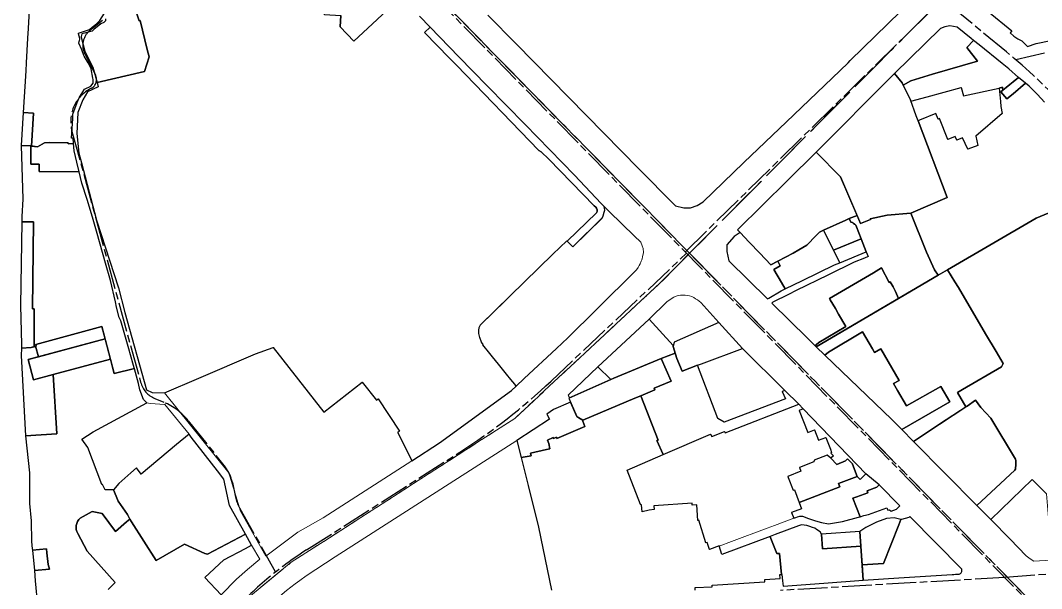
# Model space of a CAD drawing. Header units: millimetres. Extents: x 125232 to 134072, y 142885 to 152835.
# Drawn here: x 126736 to 127564, y 150699 to 151159 of the extents above; entities that cross this region are included whole.
import ezdxf

# ---------------------------------------------------------------- set-up
doc = ezdxf.new("R2010")
doc.units = ezdxf.units.MM
doc.linetypes.add('ACAD_ISO08W100', pattern=[36, 24, -3, 6, -3])
doc.linetypes.add('CENTER', pattern=[50.8, 31.75, -6.35, 6.35, -6.35])
for name, color, linetype in [('commerce', 10, 'Continuous'), ('commerce & office', 242, 'Continuous'), ('commerce and residence', 32, 'Continuous'), ('green & plaza', 80, 'Continuous'), ('hospital', 231, 'Continuous'), ('industry', 35, 'Continuous'), ('research & university', 30, 'Continuous'), ('residence', 2, 'Continuous'), ('residence-bad', 41, 'Continuous'), ('water', 4, 'Continuous'), ('老城北中心线', 7, 'ACAD_ISO08W100')]:
    doc.layers.add(name, color=color, linetype=linetype)
for name, color, linetype, lineweight in [('government', 221, 'Continuous', 0), ('parking', 8, 'Continuous', 0), ('school', 31, 'Continuous', 0), ('super block', 6, 'CENTER', 0)]:
    doc.layers.add(name, color=color, linetype=linetype, lineweight=lineweight)

msp = doc.modelspace()

# ---------------------------------------------------------------- linework, layer by layer
at = {"layer": 'commerce'}
for points in [[(126747.07, 151084.15), (126738.76, 151084.62), (126738.75, 151084.6), (126737.11, 151058.04), (126737.11, 151058.01), (126745, 151057.55), (126745, 151057.55), (126745.42, 151057.5)], [(126809.49, 150948.56), (126805.3, 150962.55), (126798.69, 150986.67), (126794.97, 151000), (126790.46, 151014.3), (126786.29, 151027.52), (126784.11, 151036.59), (126751.58, 151036.78), (126751.62, 151042.77), (126748.06, 151042.78), (126744.78, 151042.75), (126745, 151057.55), (126737.11, 151058.01), (126738.38, 151014.41), (126737.54, 151000.54), (126737.48, 150996.13), (126747.17, 150995.98), (126746.12, 150925.55), (126747.62, 150925.53), (126747.5, 150895.7), (126747.51, 150894.82), (126749.35, 150895.34), (126748.99, 150896.63), (126802.54, 150911.28), (126812.36, 150873.26), (126828.81, 150877.26), (126828.53, 150877.74), (126825.1, 150890.28), (126824.91, 150891.16), (126817.83, 150915.8), (126816.6, 150918.53), (126814.44, 150926.9), (126813.61, 150931.28)], [(126747.17, 150995.98), (126737.48, 150996.13), (126736.47, 150928.29), (126737.36, 150896.7), (126737.25, 150893.64), (126745.19, 150894.17), (126747.51, 150894.82), (126747.5, 150895.7), (126747.62, 150925.53), (126746.12, 150925.55)], [(127265.43, 150895.02), (127265.61, 150895.73), (127246.04, 150917.25), (127204.54, 150878.55), (127214.98, 150868.38), (127217.43, 150869.47), (127255.76, 150885.31), (127267.16, 150889.73)], [(127321.73, 150893.47), (127302.42, 150914.39), (127266.28, 150898.46), (127265.43, 150895.02), (127268.58, 150885.4), (127272.84, 150875.05), (127285.13, 150879.81), (127288.41, 150881.08)], [(126805.11, 150901.36), (126742.78, 150884.43), (126747.12, 150868.13), (126763.02, 150872.35), (126809.42, 150884.67)], [(126763.02, 150872.35), (126747.12, 150868.13), (126742.78, 150884.43), (126751.11, 150886.7), (126748.81, 150895.19), (126745.19, 150894.17), (126737.25, 150893.64), (126737.03, 150887.62), (126740.69, 150822.65), (126766.07, 150824.16)], [(127285.13, 150879.81), (127272.84, 150875.05), (127268.58, 150885.4), (127267.16, 150889.73), (127255.76, 150885.31), (127263.93, 150866.85), (127250.14, 150861.35), (127250.76, 150859.84), (127239.32, 150855.01), (127253.3, 150819.18), (127252.38, 150818.8), (127257.29, 150807.44), (127295.78, 150824.06), (127296.7, 150822.11), (127307.04, 150826.28), (127307.54, 150824.98), (127367.28, 150848.39), (127356.05, 150859.51), (127353.74, 150858.45), (127356.43, 150852.58), (127306.81, 150833.58), (127301.62, 150836.73)], [(127370.73, 150844.52), (127367.7, 150843.22), (127374.7, 150825.42), (127380.13, 150827.41), (127383.35, 150819.05), (127389.27, 150821.29), (127392.89, 150811.84), (127393.69, 150809.12), (127393.22, 150808.65), (127395.38, 150806.51), (127393.39, 150804.5), (127398.24, 150799.46), (127405.12, 150802.48), (127406.82, 150804.12), (127410.94, 150799.88), (127410.72, 150799.8), (127414.59, 150789.77), (127417.15, 150787.36), (127421.75, 150791.94)], [(127411.23, 150772.17), (127414.29, 150773.24), (127423.15, 150776.55), (127422.63, 150777.95), (127430.59, 150780.93), (127432.41, 150783.04), (127421.75, 150791.94), (127417.15, 150787.36), (127414.59, 150789.77), (127399.46, 150783.93), (127400.44, 150781.37), (127367.63, 150768.72), (127369.57, 150763.54), (127361.36, 150760.47), (127363.19, 150755.81), (127364.82, 150756.42), (127366.14, 150756.87), (127368.19, 150757.57), (127370.35, 150757.42), (127371.1, 150757.14), (127374.45, 150755.91), (127380.87, 150753.71), (127385.72, 150752.26), (127391.44, 150751.41), (127402.61, 150753.33), (127415.78, 150756.67), (127416.97, 150757.02)], [(127385.63, 150743.01), (127384.54, 150744.81), (127381.61, 150746.78), (127380.21, 150747.72), (127378.42, 150748.41), (127376.3, 150749.24), (127373.72, 150750), (127369.45, 150750.61), (127366.99, 150749.71), (127348.09, 150742.67), (127344.06, 150741.15), (127344.74, 150739.34), (127349.43, 150727.3), (127351.62, 150727.37), (127353.37, 150710.31), (127353.62, 150710.33), (127354.17, 150705.06), (127354.54, 150700.86), (127387.68, 150703.16), (127419.42, 150705.62), (127417.61, 150733.32), (127386.48, 150731.09)], [(126757.93, 150727.87), (126757.49, 150731.1), (126746.19, 150730.07), (126747.76, 150713.36), (126759.99, 150714.53), (126758.88, 150718.27)]]:
    msp.add_lwpolyline(points, close=True, dxfattribs=at)
at = {"layer": 'commerce & office'}
for points in [[(127433.74, 150893.15), (127428.57, 150890.17), (127426.91, 150893.05), (127418.88, 150907.01), (127391.35, 150890.38), (127388.5, 150888.05), (127442.74, 150835.87), (127450.7, 150827.83), (127489.59, 150850.18), (127482.43, 150862.61), (127454.64, 150846.89), (127447.22, 150859.46), (127444.07, 150864.93), (127448.59, 150867.53)], [(127522.87, 150836.9), (127514.72, 150845.64), (127510.59, 150851.66), (127503.65, 150846.7), (127481.48, 150832.06), (127460.33, 150818.08), (127511.54, 150766.28), (127542.46, 150794.84), (127542.82, 150795.57), (127543.28, 150799.73), (127543.21, 150802.75), (127542.9, 150803.84)]]:
    msp.add_lwpolyline(points, close=True, dxfattribs=at)
msp.add_lwpolyline([(127457.33, 150757.29), (127456.48, 150756.34), (127450.42, 150754.74), (127450.12, 150754.81), (127448.43, 150750.54), (127435.86, 150719.11), (127418.61, 150718.04), (127419.42, 150705.62), (127448.52, 150707.55), (127491.54, 150710.27, -0.004299), (127497.22, 150710.64, 0.480354), (127499.35, 150714.46)], format="xyb", close=True, dxfattribs=at)
at = {"layer": 'commerce and residence'}
msp.add_lwpolyline([(127565, 151222.73), (127521.51, 151181.34), (127519.25, 151178.53), (127518.35, 151175.58), (127518.28, 151172.78), (127518.85, 151170.18), (127520.07, 151167.66), (127520.92, 151166.55), (127540.01, 151150.94), (127538.61, 151149.34), (127541.71, 151146.49), (127544.7, 151144.4), (127548.05, 151142.84), (127552.61, 151138.16), (127559.75, 151140.58), (127619.15, 151152.86)], dxfattribs=at)
for points in [[(127551.05, 151108.44), (127545.46, 151113.19), (127531.1, 151101.42), (127535.85, 151095.65), (127540.99, 151099.95)], [(127347.02, 150957.43), (127352.23, 150960.48), (127350.26, 150964.24), (127344.75, 150961.31), (127335.8, 150970.7), (127327.22, 150979.69), (127319.69, 150987.49), (127314.9, 150984.11), (127308.94, 150977.32), (127309.09, 150972.16), (127310.49, 150964.59), (127341.96, 150933.57), (127342.99, 150934.14), (127352.98, 150940.17), (127355.6, 150941.43), (127356.26, 150941.75), (127353.25, 150946.85)], [(127421.86, 150971.86), (127417.85, 150982.22), (127395.46, 150973.01), (127400.46, 150962.93)], [(127234.45, 150853.22), (127239.32, 150855.01), (127250.76, 150859.84), (127250.14, 150861.35), (127263.93, 150866.85), (127255.76, 150885.31), (127217.43, 150869.47), (127214.98, 150868.38), (127180.83, 150853.22), (127187.37, 150838.23), (127189.12, 150837.16), (127192.32, 150835.36)], [(127193.82, 150830.22), (127192.17, 150834.63), (127192.32, 150835.36), (127189.12, 150837.16), (127187.37, 150838.23), (127182.25, 150849.96), (127168.52, 150843.98), (127163.17, 150840.3), (127165.3, 150836.14), (127138.7, 150818.75), (127142.23, 150804.94), (127150.34, 150806.52), (127149.84, 150808.67), (127162.89, 150811.57), (127165.6, 150812.05), (127164.82, 150816.53), (127163.68, 150819.2), (127168.16, 150821.17), (127168.48, 150820.47), (127170.88, 150821.45), (127171.26, 150820.51)], [(127432.41, 150783.04), (127430.59, 150780.93), (127422.63, 150777.95), (127423.15, 150776.55), (127414.29, 150773.24), (127411.23, 150772.17), (127416.97, 150757.02), (127420.08, 150757.95), (127423.78, 150758.87), (127438.75, 150764.41), (127439.43, 150762.33), (127440.79, 150762.68), (127442.15, 150761.49), (127446.59, 150763.3), (127449.22, 150765.92)], [(127448.43, 150750.54), (127450.12, 150754.81), (127444.51, 150756.04), (127438.29, 150755.68), (127430.22, 150752.62), (127421.69, 150748.38), (127416.83, 150745.23), (127417.61, 150733.32), (127418.61, 150718.04), (127435.86, 150719.11)], [(127416.83, 150745.23), (127385.63, 150743.01), (127386.48, 150731.09), (127417.61, 150733.32)]]:
    msp.add_lwpolyline(points, close=True, dxfattribs=at)
at = {"layer": 'government'}
for points in [[(127129.47, 150932.22), (127109.38, 150912.52), (127108.35, 150910.4), (127108.07, 150908.03), (127107.89, 150905.52), (127108.8, 150902.43), (127110.2, 150898.56), (127111.61, 150896.76), (127111.11, 150896.33), (127116.84, 150889.31), (127118.95, 150886.73), (127121.4, 150883.72), (127123.83, 150880.75), (127126.13, 150877.94), (127128.37, 150875.19), (127130.45, 150872.64), (127134.05, 150868.23), (127137.22, 150864.42), (127138.24, 150862.91), (127144.82, 150869.06), (127170.94, 150893.46), (127180.06, 150901.98), (127203.35, 150925.16), (127235.85, 150957.17), (127237.2, 150959.07), (127237.98, 150960.6), (127238.66, 150961.93), (127239.64, 150964.18), (127239.97, 150965.22), (127240.24, 150966.05), (127240.65, 150967.76), (127241.45, 150971.11), (127241.08, 150974.44), (127240.38, 150976.69), (127239.39, 150979.57), (127239.14, 150979.8), (127234.15, 150984.59), (127213.57, 151004.36), (127209.62, 151008.42), (127209.92, 151007.06), (127210.03, 151005.51), (127209.69, 151004.04), (127208.79, 151000.89), (127208.02, 150999.3), (127184.09, 150975.76), (127179.53, 150980.36), (127179.27, 150980.66), (127167.99, 150969.79), (127133.39, 150936.06), (127129.47, 150932.22)], [(127321.72, 150893.47), (127288.41, 150881.08), (127285.13, 150879.81), (127301.62, 150836.73), (127306.81, 150833.58), (127356.43, 150852.58), (127353.74, 150858.45), (127356.05, 150859.51)], [(127369.09, 150793.9), (127367.87, 150797.05), (127379.56, 150801.57), (127379.77, 150802.94), (127390.37, 150806.88), (127393.39, 150804.5), (127395.38, 150806.51), (127393.22, 150808.65), (127393.69, 150809.12), (127392.89, 150811.84), (127389.27, 150821.29), (127383.35, 150819.05), (127380.13, 150827.41), (127374.7, 150825.42), (127367.7, 150843.22), (127370.73, 150844.52), (127367.28, 150848.39), (127307.54, 150824.98), (127307.04, 150826.28), (127296.7, 150822.11), (127295.78, 150824.06), (127257.29, 150807.44), (127228.22, 150794.88), (127238.93, 150767.01), (127239.82, 150766.65), (127240.24, 150761.17), (127246.11, 150762.28), (127250, 150762.86), (127249.8, 150765.9), (127280.85, 150768.11), (127280.95, 150766.47), (127284.64, 150766.71), (127285.5, 150753.88), (127286.28, 150754.2), (127292.1, 150735.9), (127293.03, 150736.25), (127295.02, 150730.56), (127302.68, 150733.37), (127302.77, 150733.09), (127312.89, 150736.93), (127341.66, 150747.83), (127347.64, 150750), (127363.19, 150755.81), (127361.36, 150760.47), (127369.57, 150763.54), (127363.8, 150778.95), (127363.8, 150778.95), (127362.69, 150778.53), (127358.36, 150789.75)], [(127623.02, 150743.12), (127616.38, 150746.11), (127605.39, 150750.51), (127606.69, 150753.64), (127598.75, 150758.23), (127569.7, 150756.04), (127568.19, 150775.58), (127556.52, 150787.29), (127522.99, 150754.7), (127538.49, 150738.99), (127551.53, 150725.43), (127554.87, 150722.93), (127557.78, 150721.12), (127581.21, 150722.47), (127588.41, 150723.05), (127621.93, 150725.1), (127623.67, 150725.21), (127623.67, 150725.21)], [(126930.37, 150722.77), (126923.84, 150733.99), (126918.83, 150731.36), (126901.22, 150722.17), (126885.93, 150707.87), (126899.2, 150693.82), (126911.49, 150706.52), (126920.53, 150714.38)]]:
    msp.add_lwpolyline(points, close=True, dxfattribs=at)
at = {"layer": 'green & plaza'}
for points in [[(127503.62, 151137.31), (127508.92, 151143.19), (127507, 151144.72), (127495.57, 151153.84), (127489.61, 151154.82), (127485.58, 151154.23), (127482.17, 151152.72), (127444.75, 151116.2), (127451.05, 151108.62), (127452, 151106.72), (127458.06, 151110.28), (127475.74, 151115.87), (127512.18, 151126.21)], [(127204.54, 150878.55), (127180.38, 150855.72), (127181.37, 150853.47), (127214.98, 150868.38)]]:
    msp.add_lwpolyline(points, close=True, dxfattribs=at)
at = {"layer": 'hospital'}
msp.add_lwpolyline([(127044.9, 151178.08), (127021.94, 151201.56), (127015.01, 151194.92), (127013.08, 151196.92), (126997.5, 151183.03), (126996.92, 151182.86), (126985.71, 151186.36), (126983.68, 151185.23), (126976.47, 151184.33), (126970.43, 151183.58), (126972.24, 151181.68), (126969.13, 151178.75), (126974.32, 151173.26), (126982, 151164.82), (126982.88, 151164.05), (126996.06, 151163.28), (126995.72, 151154.1), (127006.55, 151142.6)], close=True, dxfattribs=at)
at = {"layer": 'industry'}
for points in [[(126780.05, 151053.67), (126779.52, 151059.46), (126775.05, 151059.43), (126775.1, 151060.07), (126759.64, 151060.31), (126755.86, 151060.07), (126750.39, 151056.86), (126745.02, 151057.55), (126745, 151057.55), (126744.78, 151042.75), (126748.06, 151042.78), (126751.62, 151042.77), (126751.58, 151036.78), (126784.11, 151036.59), (126782.2, 151044.57)], [(126805.11, 150901.36), (126802.54, 150911.28), (126748.99, 150896.63), (126749.35, 150895.34), (126748.81, 150895.19), (126751.11, 150886.7)]]:
    msp.add_lwpolyline(points, close=True, dxfattribs=at)
msp.add_lwpolyline([(126807.66, 150698.13), (126813.26, 150703.63), (126790.52, 150729.22), (126782.86, 150743.41, -0.341781), (126784.94, 150756), (126794.69, 150761.19), (126802.61, 150759.64), (126813.65, 150745.19), (126822.49, 150753.03), (126825.12, 150755.15), (126823.27, 150758.98), (126815.68, 150769.69), (126814.07, 150773.81), (126811.95, 150778.89), (126805.14, 150778.74), (126803.06, 150783.3), (126802.57, 150783.06), (126791.19, 150813.15), (126786.11, 150819.89), (126795.43, 150825.93), (126838.86, 150849.29), (126836.19, 150851.96), (126833.15, 150859.84), (126832.09, 150865.16), (126828.93, 150877.06), (126828.81, 150877.26), (126812.36, 150873.26), (126809.42, 150884.67), (126763.02, 150872.35), (126766.07, 150824.16), (126740.69, 150822.65), (126743.9, 150792.72), (126743.92, 150767.79), (126745.29, 150753.68), (126745.53, 150737.06), (126746.11, 150730.92), (126746.19, 150730.07), (126757.49, 150731.1), (126757.93, 150727.87), (126758.88, 150718.27), (126759.99, 150714.53), (126747.76, 150713.36), (126748.53, 150705.14), (126750.22, 150685.08)], format="xyb", dxfattribs=at)
at = {"layer": 'parking'}
msp.add_lwpolyline([(127302.42, 150914.39), (127287.81, 150930.61, 0.032831), (127282.26, 150934.7, 0.196811), (127267.82, 150935.79), (127265.95, 150934.96), (127260.6, 150931.39), (127246.04, 150917.25), (127265.61, 150895.73), (127266.28, 150898.46)], format="xyb", close=True, dxfattribs=at)
at = {"layer": 'research & university'}
for points in [[(127044.9, 151178.08), (127006.55, 151142.6), (126995.72, 151154.1), (126996.06, 151163.28)], [(126828.88, 151170.37), (126832.73, 151159.06), (126833.41, 151159.29), (126839.18, 151135.66), (126840.8, 151129.83), (126836.95, 151118.03), (126798.62, 151108.9), (126799.6, 151105.45), (126790.73, 151101.32), (126787.1, 151094.88), (126782.9, 151084.59), (126782.12, 151067.76), (126783.93, 151051.85), (126785.94, 151043.81), (126798.21, 150997.51), (126816.01, 150942.53), (126821.13, 150922.68), (126838.55, 150859.91), (126843.31, 150857.82), (126853.14, 150857.6), (126880.93, 150869.47), (126926.89, 150889.12), (126941.33, 150894.2), (126982.5, 150841.78), (127013.44, 150866.15), (127025.16, 150851.57), (127026.27, 150852.53), (127043.82, 150826.44), (127042.25, 150825.39), (127053.72, 150802.46), (127076.16, 150816.89), (127134.35, 150859.28), (127138.24, 150862.91), (127137.22, 150864.42), (127134.05, 150868.23), (127130.45, 150872.64), (127128.37, 150875.19), (127126.13, 150877.94), (127123.83, 150880.75), (127121.4, 150883.72), (127118.95, 150886.73), (127116.84, 150889.31), (127111.11, 150896.33), (127111.61, 150896.76), (127110.2, 150898.56), (127108.8, 150902.43), (127107.89, 150905.52), (127108.07, 150908.03), (127108.35, 150910.4), (127109.38, 150912.52), (127133.39, 150936.06), (127167.99, 150969.79), (127179.27, 150980.66), (127179.53, 150980.36), (127203.39, 151003.37), (127203.82, 151004.45), (127203.78, 151005.9), (127203.42, 151007.18), (127202.78, 151008.07), (127201.36, 151009.18), (127164.73, 151046.87), (127158.52, 151052.82), (127156.75, 151054.03), (127089.8, 151123.03), (127084.14, 151128.8), (127063.82, 151149.57), (127068.44, 151153.97), (127059.87, 151162.82)], [(127115.33, 151163.69), (127138.16, 151140.39), (127237.55, 151038.98), (127266.42, 151010.01), (127267.35, 151009.07), (127274.03, 151007.34), (127279.53, 151007.55), (127285.06, 151009.26), (127289.79, 151012.26), (127322.42, 151043.81), (127322.68, 151044.06), (127357.26, 151077.22), (127394.46, 151112.45), (127407.23, 151125.03), (127409.01, 151126.78), (127449.62, 151166.53)]]:
    msp.add_lwpolyline(points, dxfattribs=at)
msp.add_lwpolyline([(127399.46, 150783.93), (127414.59, 150789.77), (127410.72, 150799.8), (127410.94, 150799.88), (127406.82, 150804.12), (127405.12, 150802.48), (127398.24, 150799.46), (127393.39, 150804.5), (127390.37, 150806.88), (127379.77, 150802.94), (127379.56, 150801.57), (127367.87, 150797.05), (127369.09, 150793.9), (127358.36, 150789.75), (127358.72, 150788.82), (127358.72, 150788.82), (127362.69, 150778.53), (127363.8, 150778.95), (127363.8, 150778.95), (127367.65, 150768.73), (127400.44, 150781.37)], close=True, dxfattribs=at)
at = {"layer": 'residence'}
for points in [[(126744.13, 151177.62), (126742.64, 151152.73), (126742.19, 151144.85), (126741.19, 151124.85), (126740.95, 151118.39), (126738.76, 151084.62), (126747.07, 151084.15), (126745.42, 151057.5), (126750.39, 151056.86), (126755.86, 151060.07), (126759.64, 151060.31), (126775.1, 151060.07), (126775.05, 151059.43), (126779.52, 151059.46), (126779.11, 151063.91), (126777.83, 151063.8), (126778.81, 151079.96), (126778.9, 151083.48), (126782.44, 151092.87), (126784.24, 151097.26), (126788.43, 151103.49), (126789, 151103.94), (126793.44, 151106.09), (126795.54, 151108.35), (126795.4, 151111.42), (126795.18, 151112.49), (126793.68, 151119.99), (126791.45, 151124.87), (126788.23, 151130.35), (126787.97, 151130.98), (126786.1, 151135.61), (126783.93, 151140.77), (126784.03, 151142.23), (126784.3, 151143.17), (126784.61, 151144.12), (126784.69, 151144.79), (126783.45, 151148.33), (126783.58, 151149.12), (126792.32, 151152.06), (126794.48, 151153.77), (126796.68, 151155.46), (126798.38, 151156.91), (126800.81, 151159.14), (126807.87, 151170.34)], [(126805.48, 151160.74), (126805.32, 151158.95), (126804.92, 151158.33), (126804.09, 151157.67), (126801.5, 151156.44), (126795.83, 151152.1), (126795.13, 151151.11), (126794.59, 151150.74), (126786.28, 151148.33), (126785.72, 151146.18), (126785.74, 151145.63), (126788.57, 151134.46), (126795.14, 151121.46), (126798.62, 151108.9), (126836.95, 151118.03), (126840.8, 151129.83), (126839.18, 151135.66), (126833.41, 151159.29), (126832.73, 151159.06), (126828.88, 151170.37)], [(127566.54, 151093.17), (127560.64, 151099.2), (127554.04, 151105.91), (127551.05, 151108.44), (127540.99, 151099.95), (127535.85, 151095.65), (127531.1, 151101.42), (127532.81, 151102.81), (127532.46, 151105.35), (127529.75, 151104.37), (127530.72, 151093.71), (127531.08, 151089.67), (127532.12, 151083.84), (127510.86, 151065.64), (127512.33, 151057.99), (127504.2, 151054.85), (127500, 151064.12), (127495.37, 151062.25), (127494.12, 151065.34), (127488.01, 151062.87), (127481.44, 151079.78), (127480.2, 151079.28), (127478.38, 151083.81), (127465.17, 151078.49), (127464.1, 151077.99), (127487.68, 151015.93), (127457.99, 151003.12), (127470.7, 150971.41), (127477.37, 150957.06), (127480.33, 150952.94), (127487.7, 150957.22), (127487.7, 150957.22), (127559.76, 150999.09), (127569.51, 151003.13)], [(127569.51, 151003.13), (127559.76, 150999.09), (127487.7, 150957.22), (127493.7, 150947.41), (127496.62, 150942.88), (127518.73, 150905.27), (127527.16, 150890.9), (127532.93, 150881.16), (127531.59, 150878.52), (127500, 150860.06), (127495.96, 150857.65), (127502.7, 150846.07), (127503.65, 150846.7), (127510.59, 150851.66), (127514.72, 150845.64), (127522.87, 150836.9), (127542.9, 150803.84), (127543.21, 150802.75), (127543.28, 150799.73), (127542.82, 150795.57), (127542.46, 150794.84), (127511.54, 150766.28), (127522.99, 150754.7), (127556.52, 150787.29), (127568.19, 150775.58)], [(127283.32, 150697.61), (127283.2, 150699.63), (127297.09, 150700.2), (127297.04, 150701.68), (127339.83, 150704.28), (127339.7, 150706.19), (127352.08, 150707.02), (127351.87, 150710.2), (127353.37, 150710.31), (127351.62, 150727.37), (127349.43, 150727.3), (127344.74, 150739.34), (127344.06, 150741.15), (127304.96, 150726.42), (127302.68, 150733.37), (127295.02, 150730.56), (127293.03, 150736.25), (127292.1, 150735.9), (127286.28, 150754.2), (127285.5, 150753.88), (127284.64, 150766.71), (127280.95, 150766.47), (127280.85, 150768.11), (127249.8, 150765.9), (127250, 150762.86), (127246.11, 150762.28), (127240.24, 150761.17), (127239.82, 150766.65), (127238.93, 150767.01), (127228.22, 150794.88), (127257.29, 150807.44), (127252.38, 150818.8), (127253.3, 150819.18), (127239.32, 150855.01), (127234.45, 150853.22), (127192.32, 150835.36), (127192.17, 150834.63), (127193.82, 150830.22), (127171.26, 150820.51), (127170.88, 150821.45), (127168.48, 150820.47), (127168.16, 150821.17), (127163.68, 150819.2), (127164.82, 150816.53), (127165.6, 150812.05), (127162.89, 150811.57), (127149.84, 150808.67), (127150.34, 150806.52), (127142.3, 150804.95), (127148.1, 150782.31), (127147.86, 150782.25), (127156.45, 150748.61), (127167, 150697.66)]]:
    msp.add_lwpolyline(points, dxfattribs=at)
for points in [[(127537.43, 151120.01), (127532.11, 151124.36), (127513.44, 151139.58), (127508.92, 151143.19), (127503.62, 151137.31), (127512.18, 151126.21), (127475.74, 151115.87), (127458.06, 151110.28), (127452, 151106.72), (127457.9, 151094.86), (127458.22, 151093.96), (127471.23, 151097.47), (127498.91, 151104.88), (127500.73, 151098.19), (127529.75, 151104.37), (127532.46, 151105.35), (127532.81, 151102.81), (127545.46, 151113.19)], [(127464.1, 151077.99), (127462.47, 151082.02), (127457.9, 151094.86), (127451.05, 151108.62), (127444.75, 151116.2), (127443.29, 151114.79), (127381.3, 151052.65), (127381.47, 151052.52), (127401.17, 151032.49), (127417.36, 150994.68), (127425.3, 150998.08), (127425.15, 150998.42), (127438.82, 151001.52), (127457.99, 151003.12), (127487.68, 151015.93)], [(127405.54, 150997.57), (127408.12, 150998.74), (127414.51, 151001.35), (127401.17, 151032.49), (127381.47, 151052.52), (127381.3, 151052.65), (127358.24, 151029.54), (127317.59, 150989.66), (127319.71, 150987.5), (127319.69, 150987.49), (127327.22, 150979.69), (127335.8, 150970.7), (127344.75, 150961.31), (127350.26, 150964.24), (127362.64, 150970.8), (127367.43, 150973.31), (127373.73, 150977.16), (127381.47, 150984.9), (127384.05, 150987.65), (127386.28, 150988.83), (127387.36, 150989.32)], [(127470.7, 150971.41), (127457.99, 151003.12), (127438.82, 151001.52), (127425.15, 150998.42), (127425.3, 150998.08), (127417.36, 150994.68), (127414.51, 151001.35), (127408.12, 150998.74), (127409.48, 150995.9), (127410.74, 150995.62), (127411.35, 150994.9), (127412.42, 150994.23), (127412.97, 150993.79), (127413.41, 150993.34), (127414.04, 150992.07), (127417.85, 150982.22), (127421.86, 150971.86), (127423.43, 150968.01), (127420.52, 150966.51), (127412.15, 150963.31), (127390.85, 150952.78), (127365.24, 150940.49), (127358.85, 150937.25), (127346.2, 150930.85), (127345.43, 150930.16), (127374.29, 150901.72), (127380.3, 150895.94), (127381.27, 150896.44), (127383.55, 150898.27), (127405.31, 150911.21), (127399.61, 150921.19), (127396.93, 150925.93), (127392.68, 150932.9), (127392.12, 150933.89), (127427.96, 150954.73), (127434.35, 150958.69), (127440.67, 150946.99), (127441.41, 150947.35), (127443.83, 150943.32), (127445.6, 150939.61), (127448.25, 150934.07), (127480.33, 150952.94), (127477.37, 150957.06)], [(127396.26, 150961.19), (127400.46, 150962.93), (127387.36, 150989.32), (127386.28, 150988.83), (127384.05, 150987.65), (127381.47, 150984.9), (127373.73, 150977.16), (127367.43, 150973.31), (127362.64, 150970.8), (127350.26, 150964.24), (127352.23, 150960.48), (127347.02, 150957.43), (127353.25, 150946.85), (127356.26, 150941.75), (127370.26, 150948.52)], [(127448.25, 150934.07), (127445.6, 150939.61), (127443.83, 150943.32), (127441.41, 150947.35), (127440.67, 150946.99), (127434.35, 150958.69), (127427.96, 150954.73), (127392.12, 150933.89), (127392.68, 150932.9), (127396.93, 150925.93), (127399.61, 150921.19), (127405.31, 150911.21), (127383.55, 150898.27), (127381.27, 150896.44), (127380.3, 150895.94), (127381.47, 150894.81)], [(127496.62, 150942.88), (127493.7, 150947.41), (127487.75, 150957.14), (127487.7, 150957.22), (127480.33, 150952.94), (127381.47, 150894.81), (127388.5, 150888.05), (127391.35, 150890.38), (127418.88, 150907.01), (127426.91, 150893.05), (127428.57, 150890.17), (127433.74, 150893.15), (127448.59, 150867.53), (127444.07, 150864.93), (127447.22, 150859.46), (127454.64, 150846.89), (127482.43, 150862.61), (127489.59, 150850.18), (127450.7, 150827.83), (127460.33, 150818.08), (127481.48, 150832.06), (127502.7, 150846.07), (127495.96, 150857.65), (127500, 150860.06), (127531.59, 150878.52), (127532.93, 150881.16), (127527.16, 150890.9), (127518.73, 150905.27)], [(126901.31, 150787.46), (126896.19, 150794.21), (126874.94, 150821.61), (126873.09, 150824), (126862.92, 150815.67), (126834.36, 150791.59), (126830.53, 150796.66), (126825.92, 150792.59), (126816.22, 150784.02), (126811.95, 150778.89), (126814.07, 150773.81), (126815.68, 150769.69), (126823.27, 150758.98), (126825.12, 150755.15), (126826.57, 150752.81), (126846.37, 150721.66), (126869.48, 150734.72), (126886.03, 150727.14), (126888.09, 150726.62), (126918.85, 150742.9), (126905.81, 150766.18)]]:
    msp.add_lwpolyline(points, close=True, dxfattribs=at)
msp.add_lwpolyline([(126899.2, 150693.82), (126885.93, 150707.87), (126901.22, 150722.17), (126918.83, 150731.36), (126923.84, 150733.99), (126918.85, 150742.9), (126888.09, 150726.62), (126886.03, 150727.14), (126869.48, 150734.72), (126846.37, 150721.66), (126826.57, 150752.81), (126825.12, 150755.15), (126822.49, 150753.03), (126813.65, 150745.19), (126802.61, 150759.64), (126794.69, 150761.19), (126784.94, 150756, 0.341781), (126782.86, 150743.41), (126790.52, 150729.22), (126813.26, 150703.63), (126807.66, 150698.13)], format="xyb", dxfattribs=at)
at = {"layer": 'residence-bad'}
msp.add_lwpolyline([(127414.04, 150992.07), (127413.41, 150993.34), (127412.97, 150993.79), (127412.42, 150994.23), (127411.35, 150994.9), (127410.74, 150995.62), (127409.48, 150995.9), (127408.12, 150998.74), (127405.54, 150997.57), (127387.36, 150989.32), (127395.46, 150973.01), (127417.85, 150982.22)], close=True, dxfattribs=at)
at = {"layer": 'school'}
for points in [[(127531.08, 151089.67), (127530.72, 151093.71), (127529.75, 151104.37), (127500.73, 151098.19), (127498.91, 151104.88), (127471.23, 151097.47), (127458.22, 151093.96), (127462.47, 151082.02), (127464.1, 151077.99), (127465.17, 151078.49), (127478.38, 151083.81), (127480.2, 151079.28), (127481.44, 151079.78), (127488.01, 151062.87), (127494.12, 151065.34), (127495.37, 151062.25), (127500, 151064.12), (127504.2, 151054.85), (127512.33, 151057.99), (127510.86, 151065.64), (127532.12, 151083.84)], [(126941.33, 150894.2), (126926.89, 150889.12), (126880.93, 150869.47), (126853.14, 150857.6), (126905.46, 150792.61), (126914.8, 150761.54), (126935.27, 150725.09), (126961.28, 150744.53), (126981.75, 150756.19), (127053.72, 150802.46), (127042.25, 150825.39), (127043.82, 150826.44), (127026.27, 150852.53), (127025.16, 150851.57), (127013.44, 150866.15), (126982.5, 150841.78)], [(126873.09, 150824), (126853.54, 150848.1), (126841.65, 150848.9), (126838.86, 150849.29), (126795.43, 150825.93), (126786.11, 150819.89), (126791.19, 150813.15), (126802.57, 150783.06), (126803.06, 150783.3), (126805.14, 150778.74), (126811.95, 150778.89), (126816.22, 150784.02), (126825.92, 150792.59), (126830.53, 150796.66), (126834.36, 150791.59), (126862.92, 150815.67)]]:
    msp.add_lwpolyline(points, close=True, dxfattribs=at)
msp.add_lwpolyline([(127167, 150697.66), (127156.45, 150748.61), (127147.86, 150782.25), (127148.1, 150782.31), (127142.3, 150804.95), (127142.23, 150804.94), (127138.7, 150818.75), (126991.45, 150724.55), (126968, 150709.09), (126962.8, 150705.4, 0.061968), (126910.7, 150656.31)], format="xyb", dxfattribs=at)
at = {"layer": 'super block'}
msp.add_lwpolyline([(126799.04, 151927.82), (126738.42, 151521.59), (127278.82, 150970.57), (127470.87, 151163.99), (127482.02, 151174.87), (128184.14, 151860.13)], dxfattribs=at)
for points in [[(128509.21, 151279.51), (128506.19, 151324.98), (128495.11, 151492.06), (128497.86, 151634.67), (128501.86, 151658.51), (128534.1, 151822.94), (128385.23, 151918.93), (128356.33, 151928.19), (128342.53, 151929.35), (128328.73, 151930.52), (128292.94, 151922.44), (128247.69, 151903.8), (128184.14, 151860.13), (127482.02, 151174.87), (127470.87, 151163.99), (127278.82, 150970.57), (127908.74, 150328.28), (128156.98, 150568.56), (128157.16, 150568.16), (128231.55, 150624.41), (128278.41, 150645.69), (128342.14, 150662.15), (128501.88, 150663.94), (128507.33, 150766.15)], [(126738.42, 151521.59), (126715.6, 151125.6), (126711.74, 150895.91), (126724.71, 150682.58), (126741.37, 150539.72), (126783.87, 150568.57), (126833.23, 150604.01), (126924.48, 150694.28), (126955.95, 150720.13), (127137.14, 150836.79), (127254.79, 150946.37), (127278.82, 150970.57)], [(127278.82, 150970.57), (127254.79, 150946.37), (127137.14, 150836.79), (126955.95, 150720.13), (126924.48, 150694.28), (126833.23, 150604.01), (126783.87, 150568.57), (126741.37, 150539.72), (126768.37, 150308.28), (126787.78, 150258.68), (126814.11, 150217.14), (126850.23, 150178.27), (126988.22, 150067.92), (127022.59, 150032.25), (127062.59, 149975.28), (127166.15, 149985.91), (127471.19, 149995.32), (127600.36, 150044.93), (127700.28, 150121.26), (127782.9, 150206.49), (127908.74, 150328.28)]]:
    msp.add_lwpolyline(points, close=True, dxfattribs=at)
at = {"layer": 'water'}
msp.add_lwpolyline([(127185.55, 151033.91), (127145.42, 151074.85), (127114.66, 151106.33), (127091.86, 151129.78), (127068.44, 151153.97), (127063.82, 151149.57), (127084.14, 151128.8), (127089.8, 151123.03), (127156.75, 151054.03), (127158.52, 151052.82), (127164.73, 151046.87), (127201.36, 151009.18), (127202.78, 151008.07), (127203.42, 151007.18), (127203.78, 151005.9), (127203.82, 151004.45), (127203.39, 151003.37), (127179.53, 150980.36), (127179.53, 150980.36), (127184.09, 150975.76), (127207.84, 150999.13), (127208.12, 150999.52), (127208.79, 151000.89), (127209.69, 151004.04), (127210.03, 151005.51), (127209.92, 151007.06), (127209.62, 151008.42), (127207.11, 151011)], close=True, dxfattribs=at)
at = {"layer": '老城北中心线', "linetype": 'ACAD_ISO08W100', "lineweight": 25}
for p, q in [((126742.83, 151514.02), (127908.6, 150326.51)), ((127275.3, 150971.63), (127481.91, 151174.56)), ((127535.64, 151133.83), (127486.09, 151174.6)), ((126803.04, 151159.33), (126792.54, 151150.85)), ((127543.08, 151127.58), (127646.65, 151152.07)), ((126788.53, 151132.51), (126797.28, 151114.88)), ((126794.03, 151104.35), (126792.51, 151103.49)), ((126778.25, 151069.41), (126833.86, 150866.06)), ((127166.5, 150867.03), (127276.35, 150970.56)), ((126845.44, 150852.88), (126852.68, 150849.86)), ((126872.54, 150834.85), (126902.38, 150797.33)), ((126968.36, 150730.14), (127092.58, 150809.43)), ((126908.26, 150784.85), (126910.79, 150772.88)), ((126913.99, 150764.38), (126943.28, 150712.26)), ((127773.95, 150726.11), (127534.31, 150707.79)), ((127534.31, 150707.79), (127352.56, 150697.38))]:
    msp.add_line(p, q, dxfattribs=at)
for centre, radius, start, end in [((126801.96, 151139.18), 15, 128.91218, 206.40893), ((127217.92, 150747.75), 500, 42.95656, 50.5473), ((126790.12, 151111.32), 8, 299.28178, 26.40893), ((126807.19, 151077.33), 30, 119.28178, 195.29472), ((126853.15, 150871.34), 20, 195.29472, 247.33151), ((126823.57, 151230.89), 500, 302.54891, 313.3039), ((126833.41, 150803.72), 50, 38.50136, 67.33151), ((126878.91, 150778.65), 30, 11.91889, 38.50136), ((126940.14, 150779.08), 30, 191.91889, 209.34031), ((127129.77, 150477.26), 300, 122.54891, 137.82436)]:
    msp.add_arc(centre, radius, start, end, dxfattribs=at)

doc.saveas('drawing.dxf')
